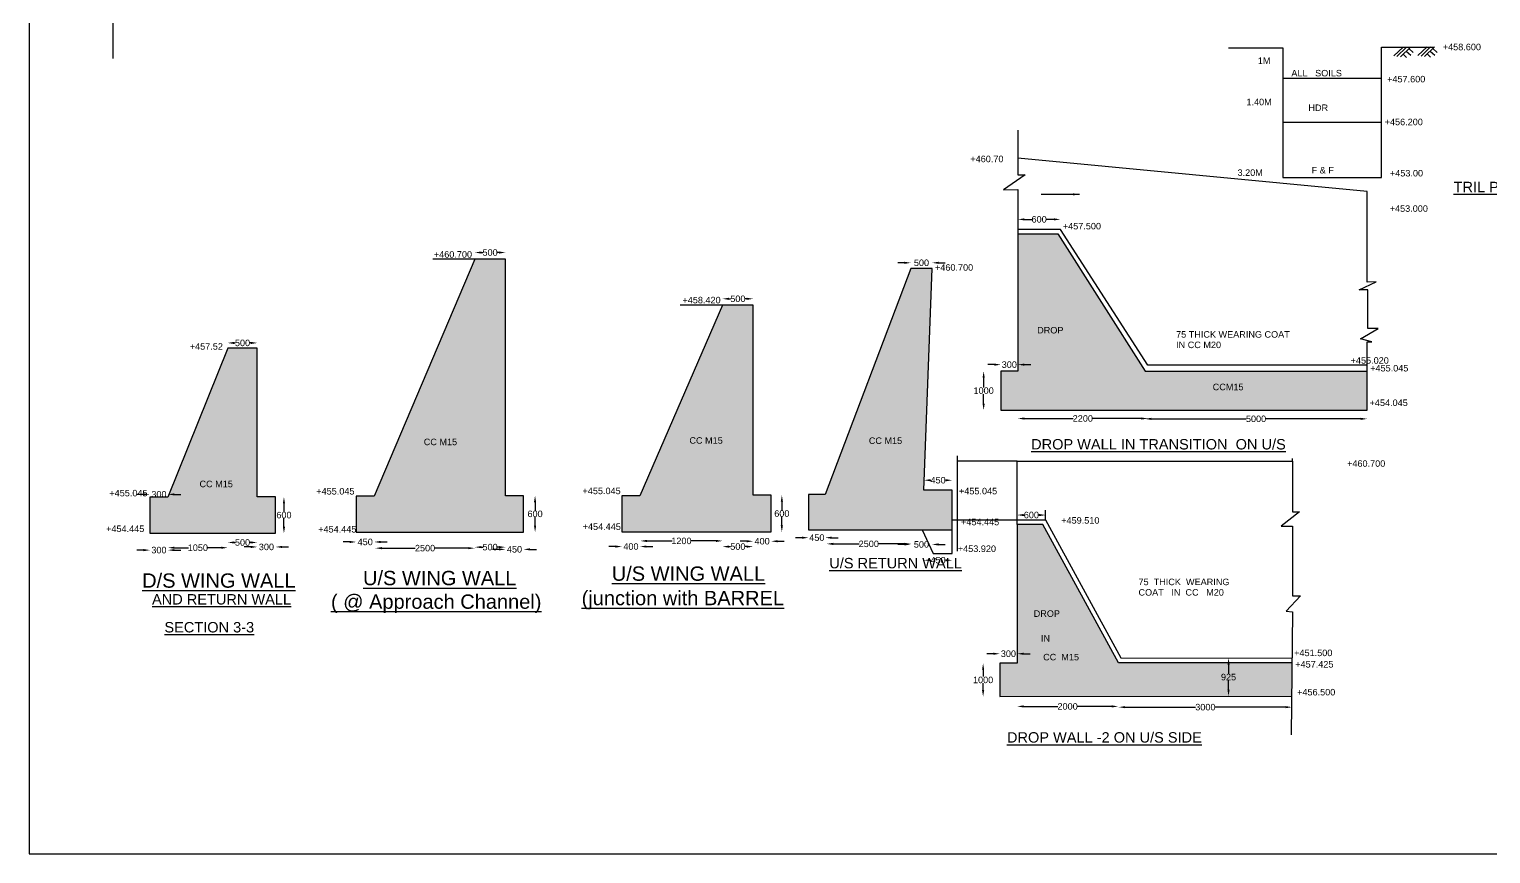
# Model space of a CAD drawing. Header units: inches. Extents: x -32573 to 915254, y -530120 to 171787.
# Drawn here: x -31370 to 529901, y -530120 to -213352 of the extents above; entities that cross this region are included whole.
import ezdxf

# ---------------------------------------------------------------- set-up
doc = ezdxf.new("R2010")
doc.units = ezdxf.units.IN
doc.header["$MEASUREMENT"] = 0
doc.layers.get('Defpoints').update_dxf_attribs({"color": 2})
for name, color, linetype in [('DIMENSIONS', 7, 'Continuous'), ('DRAWING', 2, 'Continuous'), ('TEXT', 1, 'Continuous')]:
    doc.layers.add(name, color=color, linetype=linetype)
doc.styles.get("Standard").update_dxf_attribs({"font": 'arial.ttf', "height": 2500})
doc.dimstyles.get("Standard").update_dxf_attribs({"dimtxt": 3500, "dimasz": 2500, "dimexe": 0.18, "dimexo": 0.0625, "dimgap": 0.09, "dimtad": 0, "dimtih": 1, "dimtoh": 1, "dimdec": 4, "dimzin": 0, "dimdsep": 46, "dimtxsty": 'Standard', "dimcen": 0.09, "dimse1": 1, "dimse2": 1, "dimadec": 0, "dimazin": 0, "dimtfac": 1, "dimtdec": 4, "dimtofl": 0, "dimtmove": 0, "dimatfit": 3, "dimfxl": 1, "dimtolj": 1, "dimtzin": 0, "dimarcsym": 0})
pattern_1 = [(50, (0, 0), (3586.301, -313.761), [375, -4125]), (355, (0, 0), (-693.757, 3760.96), [300, -3300]), (100.4514, (299, -26), (2892.547, 3447.198), [318.7, -3505.71]), (46.1842, (0, 1000), (5336.205, -827.595), [562.5, -6187.5]), (96.6356, (444.7, 931), (4673.314, 4870.59), [478.05, -5258.565]), (351.1842, (0, 1000), (4673.31, 4870.593), [450, -4950]), (21, (500, 750), (2984.535, -2013.094), [375, -4125]), (326, (500, 750), (1216.577, 3625.75), [300, -3300]), (71.4514, (748.7, 582.2), (4201.113, 1612.652), [318.7, -3505.71]), (37.5, (0, 0), (60.7993, 1664.4693), [0, -3260, 0, -3350, 0, -3312.5]), (7.5, (0, 0), (1315.3477, 1972.0586), [0, -1910, 0, -3185, 0, -1262.5]), (327.5, (-1115, 0), (2669.1122, -112.7744), [0, -1250, 0, -3900, 0, -5175]), (317.5, (-1615, 0), (2915.931, 500.525), [0, -1625, 0, -2590, 0, -3675])]

# ---------------------------------------------------------------- blocks, each defined once
blk = doc.blocks.new('*D1')
at = {"layer": 'Defpoints', "color": 0, "transparency": 16777216}
for p in [(44862, -335944), (56204, -333877), (56204, -335944)]:
    blk.add_point(p, dxfattribs=at)
at = {"layer": 'DIMENSIONS', "color": 0, "lineweight": -2, "transparency": 16777216}
for p, q in [((47362, -333877), (47775, -333877)), ((53704, -333877), (53290, -333877))]:
    blk.add_line(p, q, dxfattribs=at)
at = {"layer": 'DIMENSIONS', "color": 0, "transparency": 16777216}
for points in [[(47362, -333460), (47362, -334293), (44862, -333877)], [(53704, -333460), (53704, -334293), (56204, -333877)]]:
    blk.add_solid(points, dxfattribs=at)
at = {"layer": 'DIMENSIONS', "color": 0, "transparency": 16777216, "insert": (50533, -333877), "char_height": 2500, "attachment_point": 5}
blk.add_mtext('\\A1;500', dxfattribs=at)
blk = doc.blocks.new('*D2')
at = {"layer": 'Defpoints', "color": 0, "transparency": 16777216}
for p in [(21912, -392046), (14960, -393150), (21912, -393150)]:
    blk.add_point(p, dxfattribs=at)
at = {"layer": 'DIMENSIONS', "color": 0, "lineweight": -2, "transparency": 16777216}
for p, q in [((12460, -392046), (9960, -392046)), ((24412, -392046), (26912, -392046))]:
    blk.add_line(p, q, dxfattribs=at)
at = {"layer": 'DIMENSIONS', "color": 0, "transparency": 16777216}
for points in [[(12460, -391630), (12460, -392463), (14960, -392046)], [(24412, -391630), (24412, -392463), (21912, -392046)]]:
    blk.add_solid(points, dxfattribs=at)
at = {"layer": 'DIMENSIONS', "color": 0, "transparency": 16777216, "insert": (18436, -392046), "char_height": 2500, "attachment_point": 5}
blk.add_mtext('\\A1;300', dxfattribs=at)
blk = doc.blocks.new('*D3')
at = {"layer": 'Defpoints', "color": 0, "transparency": 16777216}
for p in [(63236, -393038), (63236, -406989), (66449, -406989)]:
    blk.add_point(p, dxfattribs=at)
at = {"layer": 'DIMENSIONS', "color": 0, "lineweight": -2, "transparency": 16777216}
for p, q in [((66449, -395538), (66449, -398737)), ((66449, -404489), (66449, -401290))]:
    blk.add_line(p, q, dxfattribs=at)
at = {"layer": 'DIMENSIONS', "color": 0, "transparency": 16777216}
for points in [[(66032, -395538), (66866, -395538), (66449, -393038)], [(66032, -404489), (66866, -404489), (66449, -406989)]]:
    blk.add_solid(points, dxfattribs=at)
at = {"layer": 'DIMENSIONS', "color": 0, "transparency": 16777216, "insert": (66449, -400013), "char_height": 2500, "attachment_point": 5}
blk.add_mtext('\\A1;600', dxfattribs=at)
blk = doc.blocks.new('*D4')
at = {"layer": 'Defpoints', "color": 0, "transparency": 16777216}
for p in [(14960, -393150), (21912, -393150), (21912, -413461)]:
    blk.add_point(p, dxfattribs=at)
at = {"layer": 'DIMENSIONS', "color": 0, "lineweight": -2, "transparency": 16777216}
for p, q in [((12460, -413461), (9960, -413461)), ((24412, -413461), (26912, -413461))]:
    blk.add_line(p, q, dxfattribs=at)
at = {"layer": 'DIMENSIONS', "color": 0, "transparency": 16777216}
for points in [[(12460, -413045), (12460, -413878), (14960, -413461)], [(24412, -413045), (24412, -413878), (21912, -413461)]]:
    blk.add_solid(points, dxfattribs=at)
at = {"layer": 'DIMENSIONS', "color": 0, "transparency": 16777216, "insert": (18436, -413461), "char_height": 2500, "attachment_point": 5}
blk.add_mtext('\\A1;300', dxfattribs=at)
blk = doc.blocks.new('*D5')
at = {"layer": 'Defpoints', "color": 0, "transparency": 16777216}
for p in [(44862, -335944), (21912, -393150), (44862, -412542)]:
    blk.add_point(p, dxfattribs=at)
at = {"layer": 'DIMENSIONS', "color": 0, "lineweight": -2, "transparency": 16777216}
for p, q in [((24412, -412542), (29776, -412542)), ((42362, -412542), (36998, -412542))]:
    blk.add_line(p, q, dxfattribs=at)
at = {"layer": 'DIMENSIONS', "color": 0, "transparency": 16777216}
for points in [[(24412, -412125), (24412, -412959), (21912, -412542)], [(42362, -412125), (42362, -412959), (44862, -412542)]]:
    blk.add_solid(points, dxfattribs=at)
at = {"layer": 'DIMENSIONS', "color": 0, "transparency": 16777216, "insert": (33387, -412542), "char_height": 2500, "attachment_point": 5}
blk.add_mtext('\\A1;1050', dxfattribs=at)
blk = doc.blocks.new('*D6')
at = {"layer": 'Defpoints', "color": 0, "transparency": 16777216}
for p in [(44862, -335944), (56204, -335944), (56204, -410525)]:
    blk.add_point(p, dxfattribs=at)
at = {"layer": 'DIMENSIONS', "color": 0, "lineweight": -2, "transparency": 16777216}
for p, q in [((47362, -410525), (47775, -410525)), ((53704, -410525), (53290, -410525))]:
    blk.add_line(p, q, dxfattribs=at)
at = {"layer": 'DIMENSIONS', "color": 0, "transparency": 16777216}
for points in [[(47362, -410109), (47362, -410942), (44862, -410525)], [(53704, -410109), (53704, -410942), (56204, -410525)]]:
    blk.add_solid(points, dxfattribs=at)
at = {"layer": 'DIMENSIONS', "color": 0, "transparency": 16777216, "insert": (50533, -410525), "char_height": 2500, "attachment_point": 5}
blk.add_mtext('\\A1;500', dxfattribs=at)
blk = doc.blocks.new('*D7')
at = {"layer": 'Defpoints', "color": 0, "transparency": 16777216}
for p in [(56204, -393038), (63236, -393038), (63236, -412250)]:
    blk.add_point(p, dxfattribs=at)
at = {"layer": 'DIMENSIONS', "color": 0, "lineweight": -2, "transparency": 16777216}
for p, q in [((53704, -412250), (51204, -412250)), ((65736, -412250), (68236, -412250))]:
    blk.add_line(p, q, dxfattribs=at)
at = {"layer": 'DIMENSIONS', "color": 0, "transparency": 16777216}
for points in [[(53704, -411833), (53704, -412666), (56204, -412250)], [(65736, -411833), (65736, -412666), (63236, -412250)]]:
    blk.add_solid(points, dxfattribs=at)
at = {"layer": 'DIMENSIONS', "color": 0, "transparency": 16777216, "insert": (59720, -412250), "char_height": 2500, "attachment_point": 5}
blk.add_mtext('\\A1;300', dxfattribs=at)
blk = doc.blocks.new('*D8')
at = {"layer": 'Defpoints', "color": 0, "transparency": 16777216}
for p in [(139726, -301737), (151506, -299142), (151506, -301737)]:
    blk.add_point(p, dxfattribs=at)
at = {"layer": 'DIMENSIONS', "color": 0, "lineweight": -2, "transparency": 16777216}
for p, q in [((142226, -299142), (142858, -299142)), ((149006, -299142), (148374, -299142))]:
    blk.add_line(p, q, dxfattribs=at)
at = {"layer": 'DIMENSIONS', "color": 0, "transparency": 16777216}
for points in [[(142226, -298725), (142226, -299559), (139726, -299142)], [(149006, -298725), (149006, -299559), (151506, -299142)]]:
    blk.add_solid(points, dxfattribs=at)
at = {"layer": 'DIMENSIONS', "color": 0, "transparency": 16777216, "insert": (145616, -299142), "char_height": 2500, "attachment_point": 5}
blk.add_mtext('\\A1;500', dxfattribs=at)
blk = doc.blocks.new('*D9')
at = {"layer": 'Defpoints', "color": 0, "transparency": 16777216}
for p in [(101102, -392787), (94195, -406561), (101102, -410330)]:
    blk.add_point(p, dxfattribs=at)
at = {"layer": 'DIMENSIONS', "color": 0, "lineweight": -2, "transparency": 16777216}
for p, q in [((91695, -410330), (89195, -410330)), ((103602, -410330), (106102, -410330))]:
    blk.add_line(p, q, dxfattribs=at)
at = {"layer": 'DIMENSIONS', "color": 0, "transparency": 16777216}
for points in [[(91695, -409913), (91695, -410747), (94195, -410330)], [(103602, -409913), (103602, -410747), (101102, -410330)]]:
    blk.add_solid(points, dxfattribs=at)
at = {"layer": 'DIMENSIONS', "color": 0, "transparency": 16777216, "insert": (97648, -410330), "char_height": 2500, "attachment_point": 5}
blk.add_mtext('\\A1;450', dxfattribs=at)
blk = doc.blocks.new('*D10')
at = {"layer": 'Defpoints', "color": 0, "transparency": 16777216}
for p in [(139726, -301737), (101545, -392787), (139726, -412717)]:
    blk.add_point(p, dxfattribs=at)
at = {"layer": 'DIMENSIONS', "color": 0, "lineweight": -2, "transparency": 16777216}
for p, q in [((104045, -412717), (116885, -412717)), ((137226, -412717), (124386, -412717))]:
    blk.add_line(p, q, dxfattribs=at)
at = {"layer": 'DIMENSIONS', "color": 0, "transparency": 16777216}
for points in [[(104045, -412301), (104045, -413134), (101545, -412717)], [(137226, -412301), (137226, -413134), (139726, -412717)]]:
    blk.add_solid(points, dxfattribs=at)
at = {"layer": 'DIMENSIONS', "color": 0, "transparency": 16777216, "insert": (120636, -412717), "char_height": 2500, "attachment_point": 5}
blk.add_mtext('\\A1;2500', dxfattribs=at)
blk = doc.blocks.new('*D11')
at = {"layer": 'Defpoints', "color": 0, "transparency": 16777216}
for p in [(139726, -301737), (151506, -301737), (151506, -412320)]:
    blk.add_point(p, dxfattribs=at)
at = {"layer": 'DIMENSIONS', "color": 0, "lineweight": -2, "transparency": 16777216}
for p, q in [((142226, -412320), (142858, -412320)), ((149006, -412320), (148374, -412320))]:
    blk.add_line(p, q, dxfattribs=at)
at = {"layer": 'DIMENSIONS', "color": 0, "transparency": 16777216}
for points in [[(142226, -411903), (142226, -412737), (139726, -412320)], [(149006, -411903), (149006, -412737), (151506, -412320)]]:
    blk.add_solid(points, dxfattribs=at)
at = {"layer": 'DIMENSIONS', "color": 0, "transparency": 16777216, "insert": (145616, -412320), "char_height": 2500, "attachment_point": 5}
blk.add_mtext('\\A1;500', dxfattribs=at)
blk = doc.blocks.new('*D12')
at = {"layer": 'Defpoints', "color": 0, "transparency": 16777216}
for p in [(151506, -392548), (158454, -392548), (158454, -413170)]:
    blk.add_point(p, dxfattribs=at)
at = {"layer": 'DIMENSIONS', "color": 0, "lineweight": -2, "transparency": 16777216}
for p, q in [((149006, -413170), (146506, -413170)), ((160954, -413170), (163454, -413170))]:
    blk.add_line(p, q, dxfattribs=at)
at = {"layer": 'DIMENSIONS', "color": 0, "transparency": 16777216}
for points in [[(149006, -412753), (149006, -413587), (151506, -413170)], [(160954, -412753), (160954, -413587), (158454, -413170)]]:
    blk.add_solid(points, dxfattribs=at)
at = {"layer": 'DIMENSIONS', "color": 0, "transparency": 16777216, "insert": (154980, -413170), "char_height": 2500, "attachment_point": 5}
blk.add_mtext('\\A1;450', dxfattribs=at)
blk = doc.blocks.new('*D13')
at = {"layer": 'Defpoints', "color": 0, "transparency": 16777216}
for p in [(158454, -392548), (158454, -406561), (162891, -406561)]:
    blk.add_point(p, dxfattribs=at)
at = {"layer": 'DIMENSIONS', "color": 0, "lineweight": -2, "transparency": 16777216}
for p, q in [((162891, -395048), (162891, -398278)), ((162891, -404061), (162891, -400831))]:
    blk.add_line(p, q, dxfattribs=at)
at = {"layer": 'DIMENSIONS', "color": 0, "transparency": 16777216}
for points in [[(162474, -395048), (163307, -395048), (162891, -392548)], [(162474, -404061), (163307, -404061), (162891, -406561)]]:
    blk.add_solid(points, dxfattribs=at)
at = {"layer": 'DIMENSIONS', "color": 0, "transparency": 16777216, "insert": (162891, -399554), "char_height": 2500, "attachment_point": 5}
blk.add_mtext('\\A1;600', dxfattribs=at)
blk = doc.blocks.new('*D14')
at = {"layer": 'Defpoints', "color": 0, "transparency": 16777216}
for p in [(234863, -319355), (246648, -316922), (246648, -319355)]:
    blk.add_point(p, dxfattribs=at)
at = {"layer": 'DIMENSIONS', "color": 0, "lineweight": -2, "transparency": 16777216}
for p, q in [((237363, -316922), (237998, -316922)), ((244148, -316922), (243513, -316922))]:
    blk.add_line(p, q, dxfattribs=at)
at = {"layer": 'DIMENSIONS', "color": 0, "transparency": 16777216}
for points in [[(237363, -316505), (237363, -317338), (234863, -316922)], [(244148, -316505), (244148, -317338), (246648, -316922)]]:
    blk.add_solid(points, dxfattribs=at)
at = {"layer": 'DIMENSIONS', "color": 0, "transparency": 16777216, "insert": (240756, -316922), "char_height": 2500, "attachment_point": 5}
blk.add_mtext('\\A1;500', dxfattribs=at)
blk = doc.blocks.new('*D15')
at = {"layer": 'Defpoints', "color": 0, "transparency": 16777216}
for p in [(196248, -392552), (203156, -392552), (203156, -412095)]:
    blk.add_point(p, dxfattribs=at)
at = {"layer": 'DIMENSIONS', "color": 0, "lineweight": -2, "transparency": 16777216}
for p, q in [((193748, -412095), (191248, -412095)), ((205656, -412095), (208156, -412095))]:
    blk.add_line(p, q, dxfattribs=at)
at = {"layer": 'DIMENSIONS', "color": 0, "transparency": 16777216}
for points in [[(193748, -411678), (193748, -412512), (196248, -412095)], [(205656, -411678), (205656, -412512), (203156, -412095)]]:
    blk.add_solid(points, dxfattribs=at)
at = {"layer": 'DIMENSIONS', "color": 0, "transparency": 16777216, "insert": (199702, -412095), "char_height": 2500, "attachment_point": 5}
blk.add_mtext('\\A1;400', dxfattribs=at)
blk = doc.blocks.new('*D16')
at = {"layer": 'Defpoints', "color": 0, "transparency": 16777216}
for p in [(234863, -319355), (203321, -392552), (234863, -409935)]:
    blk.add_point(p, dxfattribs=at)
at = {"layer": 'DIMENSIONS', "color": 0, "lineweight": -2, "transparency": 16777216}
for p, q in [((205821, -409935), (215481, -409935)), ((232363, -409935), (222703, -409935))]:
    blk.add_line(p, q, dxfattribs=at)
at = {"layer": 'DIMENSIONS', "color": 0, "transparency": 16777216}
for points in [[(205821, -409518), (205821, -410351), (203321, -409935)], [(232363, -409518), (232363, -410351), (234863, -409935)]]:
    blk.add_solid(points, dxfattribs=at)
at = {"layer": 'DIMENSIONS', "color": 0, "transparency": 16777216, "insert": (219092, -409935), "char_height": 2500, "attachment_point": 5}
blk.add_mtext('\\A1;1200', dxfattribs=at)
blk = doc.blocks.new('*D17')
at = {"layer": 'Defpoints', "color": 0, "transparency": 16777216}
for p in [(234863, -319355), (246648, -319355), (246648, -412122)]:
    blk.add_point(p, dxfattribs=at)
at = {"layer": 'DIMENSIONS', "color": 0, "lineweight": -2, "transparency": 16777216}
for p, q in [((237363, -412122), (237998, -412122)), ((244148, -412122), (243513, -412122))]:
    blk.add_line(p, q, dxfattribs=at)
at = {"layer": 'DIMENSIONS', "color": 0, "transparency": 16777216}
for points in [[(237363, -411705), (237363, -412539), (234863, -412122)], [(244148, -411705), (244148, -412539), (246648, -412122)]]:
    blk.add_solid(points, dxfattribs=at)
at = {"layer": 'DIMENSIONS', "color": 0, "transparency": 16777216, "insert": (240756, -412122), "char_height": 2500, "attachment_point": 5}
blk.add_mtext('\\A1;500', dxfattribs=at)
blk = doc.blocks.new('*D18')
at = {"layer": 'Defpoints', "color": 0, "transparency": 16777216}
for p in [(246648, -392354), (253505, -392354), (253505, -410059)]:
    blk.add_point(p, dxfattribs=at)
at = {"layer": 'DIMENSIONS', "color": 0, "lineweight": -2, "transparency": 16777216}
for p, q in [((244148, -410059), (241648, -410059)), ((256005, -410059), (258505, -410059))]:
    blk.add_line(p, q, dxfattribs=at)
at = {"layer": 'DIMENSIONS', "color": 0, "transparency": 16777216}
for points in [[(244148, -409642), (244148, -410476), (246648, -410059)], [(256005, -409642), (256005, -410476), (253505, -410059)]]:
    blk.add_solid(points, dxfattribs=at)
at = {"layer": 'DIMENSIONS', "color": 0, "transparency": 16777216, "insert": (250076, -410059), "char_height": 2500, "attachment_point": 5}
blk.add_mtext('\\A1;400', dxfattribs=at)
blk = doc.blocks.new('*D19')
at = {"layer": 'Defpoints', "color": 0, "transparency": 16777216}
for p in [(253505, -392354), (253505, -406483), (257653, -406483)]:
    blk.add_point(p, dxfattribs=at)
at = {"layer": 'DIMENSIONS', "color": 0, "lineweight": -2, "transparency": 16777216}
for p, q in [((257653, -394854), (257653, -398142)), ((257653, -403983), (257653, -400695))]:
    blk.add_line(p, q, dxfattribs=at)
at = {"layer": 'DIMENSIONS', "color": 0, "transparency": 16777216}
for points in [[(257236, -394854), (258069, -394854), (257653, -392354)], [(257236, -403983), (258069, -403983), (257653, -406483)]]:
    blk.add_solid(points, dxfattribs=at)
at = {"layer": 'DIMENSIONS', "color": 0, "transparency": 16777216, "insert": (257653, -399418), "char_height": 2500, "attachment_point": 5}
blk.add_mtext('\\A1;600', dxfattribs=at)
blk = doc.blocks.new('*D20')
at = {"layer": 'Defpoints', "color": 0, "transparency": 16777216}
for p in [(307209, -305284), (315330, -303088), (315330, -305284)]:
    blk.add_point(p, dxfattribs=at)
at = {"layer": 'DIMENSIONS', "color": 0, "lineweight": -2, "transparency": 16777216}
for p, q in [((304709, -303088), (302209, -303088)), ((317830, -303088), (320330, -303088))]:
    blk.add_line(p, q, dxfattribs=at)
at = {"layer": 'DIMENSIONS', "color": 0, "transparency": 16777216}
for points in [[(304709, -302672), (304709, -303505), (307209, -303088)], [(317830, -302672), (317830, -303505), (315330, -303088)]]:
    blk.add_solid(points, dxfattribs=at)
at = {"layer": 'DIMENSIONS', "color": 0, "transparency": 16777216, "insert": (311270, -303088), "char_height": 2500, "attachment_point": 5}
blk.add_mtext('\\A1;500', dxfattribs=at)
blk = doc.blocks.new('*D21')
at = {"layer": 'Defpoints', "color": 0, "transparency": 16777216}
for p in [(323063, -386614), (312237, -390391), (323063, -390391)]:
    blk.add_point(p, dxfattribs=at)
at = {"layer": 'DIMENSIONS', "color": 0, "lineweight": -2, "transparency": 16777216}
for p, q in [((314737, -386614), (314842, -386614)), ((320563, -386614), (320458, -386614))]:
    blk.add_line(p, q, dxfattribs=at)
at = {"layer": 'DIMENSIONS', "color": 0, "transparency": 16777216}
for points in [[(314737, -386197), (314737, -387031), (312237, -386614)], [(320563, -386197), (320563, -387031), (323063, -386614)]]:
    blk.add_solid(points, dxfattribs=at)
at = {"layer": 'DIMENSIONS', "color": 0, "transparency": 16777216, "insert": (317650, -386614), "char_height": 2500, "attachment_point": 5}
blk.add_mtext('\\A1;450', dxfattribs=at)
blk = doc.blocks.new('*D22')
at = {"layer": 'Defpoints', "color": 0, "transparency": 16777216}
for p in [(267868, -392034), (274309, -392034), (274309, -408688)]:
    blk.add_point(p, dxfattribs=at)
at = {"layer": 'DIMENSIONS', "color": 0, "lineweight": -2, "transparency": 16777216}
for p, q in [((265368, -408688), (262868, -408688)), ((276809, -408688), (279309, -408688))]:
    blk.add_line(p, q, dxfattribs=at)
at = {"layer": 'DIMENSIONS', "color": 0, "transparency": 16777216}
for points in [[(265368, -408272), (265368, -409105), (267868, -408688)], [(276809, -408272), (276809, -409105), (274309, -408688)]]:
    blk.add_solid(points, dxfattribs=at)
at = {"layer": 'DIMENSIONS', "color": 0, "transparency": 16777216, "insert": (271088, -408688), "char_height": 2500, "attachment_point": 5}
blk.add_mtext('\\A1;450', dxfattribs=at)
blk = doc.blocks.new('*D23')
at = {"layer": 'Defpoints', "color": 0, "transparency": 16777216}
for p in [(307209, -305284), (274869, -392034), (307209, -411071)]:
    blk.add_point(p, dxfattribs=at)
at = {"layer": 'DIMENSIONS', "color": 0, "lineweight": -2, "transparency": 16777216}
for p, q in [((277369, -411071), (287289, -411071)), ((304709, -411071), (294789, -411071))]:
    blk.add_line(p, q, dxfattribs=at)
at = {"layer": 'DIMENSIONS', "color": 0, "transparency": 16777216}
for points in [[(277369, -410654), (277369, -411488), (274869, -411071)], [(304709, -410654), (304709, -411488), (307209, -411071)]]:
    blk.add_solid(points, dxfattribs=at)
at = {"layer": 'DIMENSIONS', "color": 0, "transparency": 16777216, "insert": (291039, -411071), "char_height": 2500, "attachment_point": 5}
blk.add_mtext('\\A1;2500', dxfattribs=at)
blk = doc.blocks.new('*D24')
at = {"layer": 'Defpoints', "color": 0, "transparency": 16777216}
for p in [(307209, -305284), (315319, -305578), (315319, -411279)]:
    blk.add_point(p, dxfattribs=at)
at = {"layer": 'DIMENSIONS', "color": 0, "lineweight": -2, "transparency": 16777216}
for p, q in [((304709, -411279), (302209, -411279)), ((317819, -411279), (320319, -411279))]:
    blk.add_line(p, q, dxfattribs=at)
at = {"layer": 'DIMENSIONS', "color": 0, "transparency": 16777216}
for points in [[(304709, -410863), (304709, -411696), (307209, -411279)], [(317819, -410863), (317819, -411696), (315319, -411279)]]:
    blk.add_solid(points, dxfattribs=at)
at = {"layer": 'DIMENSIONS', "color": 0, "transparency": 16777216, "insert": (311264, -411279), "char_height": 2500, "attachment_point": 5}
blk.add_mtext('\\A1;500', dxfattribs=at)
blk = doc.blocks.new('*D25')
at = {"layer": 'Defpoints', "color": 0, "transparency": 16777216}
for p in [(312237, -390391), (323063, -390391), (323063, -417349)]:
    blk.add_point(p, dxfattribs=at)
at = {"layer": 'DIMENSIONS', "color": 0, "lineweight": -2, "transparency": 16777216}
for p, q in [((314737, -417349), (314842, -417349)), ((320563, -417349), (320458, -417349))]:
    blk.add_line(p, q, dxfattribs=at)
at = {"layer": 'DIMENSIONS', "color": 0, "transparency": 16777216}
for points in [[(314737, -416932), (314737, -417765), (312237, -417349)], [(320563, -416932), (320563, -417765), (323063, -417349)]]:
    blk.add_solid(points, dxfattribs=at)
at = {"layer": 'DIMENSIONS', "color": 0, "transparency": 16777216, "insert": (317650, -417349), "char_height": 2500, "attachment_point": 5}
blk.add_mtext('\\A1;450', dxfattribs=at)
blk = doc.blocks.new('*D26')
at = {"layer": 'Defpoints', "color": 0, "transparency": 16777216}
for p in [(347996, -401858), (358966, -399988), (358966, -401858)]:
    blk.add_point(p, dxfattribs=at)
at = {"layer": 'DIMENSIONS', "color": 0, "lineweight": -2, "transparency": 16777216}
for p, q in [((350496, -399988), (350717, -399988)), ((356466, -399988), (356246, -399988))]:
    blk.add_line(p, q, dxfattribs=at)
at = {"layer": 'DIMENSIONS', "color": 0, "transparency": 16777216}
for points in [[(350496, -399571), (350496, -400404), (347996, -399988)], [(356466, -399571), (356466, -400404), (358966, -399988)]]:
    blk.add_solid(points, dxfattribs=at)
at = {"layer": 'DIMENSIONS', "color": 0, "transparency": 16777216, "insert": (353481, -399988), "char_height": 2500, "attachment_point": 5}
blk.add_mtext('\\A1;600', dxfattribs=at)
blk = doc.blocks.new('*D27')
at = {"layer": 'Defpoints', "color": 0, "transparency": 16777216}
for p in [(347996, -453273), (341326, -456939), (347996, -456939)]:
    blk.add_point(p, dxfattribs=at)
at = {"layer": 'DIMENSIONS', "color": 0, "lineweight": -2, "transparency": 16777216}
for p, q in [((338826, -453273), (336326, -453273)), ((350496, -453273), (352996, -453273))]:
    blk.add_line(p, q, dxfattribs=at)
at = {"layer": 'DIMENSIONS', "color": 0, "transparency": 16777216}
for points in [[(338826, -452856), (338826, -453689), (341326, -453273)], [(350496, -452856), (350496, -453689), (347996, -453273)]]:
    blk.add_solid(points, dxfattribs=at)
at = {"layer": 'DIMENSIONS', "color": 0, "transparency": 16777216, "insert": (344661, -453273), "char_height": 2500, "attachment_point": 5}
blk.add_mtext('\\A1;300', dxfattribs=at)
blk = doc.blocks.new('*D28')
at = {"layer": 'Defpoints', "color": 0, "transparency": 16777216}
for p in [(341326, -456939), (334939, -469751), (341350, -469751)]:
    blk.add_point(p, dxfattribs=at)
at = {"layer": 'DIMENSIONS', "color": 0, "lineweight": -2, "transparency": 16777216}
for p, q in [((334939, -459439), (334939, -462068)), ((334939, -467251), (334939, -464621))]:
    blk.add_line(p, q, dxfattribs=at)
at = {"layer": 'DIMENSIONS', "color": 0, "transparency": 16777216}
for points in [[(334523, -459439), (335356, -459439), (334939, -456939)], [(334523, -467251), (335356, -467251), (334939, -469751)]]:
    blk.add_solid(points, dxfattribs=at)
at = {"layer": 'DIMENSIONS', "color": 0, "transparency": 16777216, "insert": (334939, -463345), "char_height": 2500, "attachment_point": 5}
blk.add_mtext('\\A1;1000', dxfattribs=at)
blk = doc.blocks.new('*D29')
at = {"layer": 'Defpoints', "color": 0, "transparency": 16777216}
for p in [(347996, -456939), (386801, -456379), (386801, -473511)]:
    blk.add_point(p, dxfattribs=at)
at = {"layer": 'DIMENSIONS', "color": 0, "lineweight": -2, "transparency": 16777216}
for p, q in [((350496, -473511), (363649, -473511)), ((384301, -473511), (371149, -473511))]:
    blk.add_line(p, q, dxfattribs=at)
at = {"layer": 'DIMENSIONS', "color": 0, "transparency": 16777216}
for points in [[(350496, -473095), (350496, -473928), (347996, -473511)], [(384301, -473095), (384301, -473928), (386801, -473511)]]:
    blk.add_solid(points, dxfattribs=at)
at = {"layer": 'DIMENSIONS', "color": 0, "transparency": 16777216, "insert": (367399, -473511), "char_height": 2500, "attachment_point": 5}
blk.add_mtext('\\A1;2000', dxfattribs=at)
blk = doc.blocks.new('*D30')
at = {"layer": 'Defpoints', "color": 0, "transparency": 16777216}
for p in [(386992, -456726), (453606, -456726), (453606, -473795)]:
    blk.add_point(p, dxfattribs=at)
at = {"layer": 'DIMENSIONS', "color": 0, "lineweight": -2, "transparency": 16777216}
for p, q in [((389492, -473795), (416571, -473795)), ((451106, -473795), (424027, -473795))]:
    blk.add_line(p, q, dxfattribs=at)
at = {"layer": 'DIMENSIONS', "color": 0, "transparency": 16777216}
for points in [[(389492, -473379), (389492, -474212), (386992, -473795)], [(451106, -473379), (451106, -474212), (453606, -473795)]]:
    blk.add_solid(points, dxfattribs=at)
at = {"layer": 'DIMENSIONS', "color": 0, "transparency": 16777216, "insert": (420299, -473795), "char_height": 2500, "attachment_point": 5}
blk.add_mtext('\\A1;3000', dxfattribs=at)
blk = doc.blocks.new('*D31')
at = {"layer": 'Defpoints', "color": 0, "transparency": 16777216}
for p in [(429170, -454921), (429198, -469583), (429198, -469583)]:
    blk.add_point(p, dxfattribs=at)
at = {"layer": 'DIMENSIONS', "color": 0, "lineweight": -2, "transparency": 16777216}
for p, q in [((429198, -457421), (429198, -460976)), ((429198, -467083), (429198, -463529))]:
    blk.add_line(p, q, dxfattribs=at)
at = {"layer": 'DIMENSIONS', "color": 0, "transparency": 16777216}
for points in [[(428781, -457421), (429615, -457421), (429198, -454921)], [(428781, -467083), (429615, -467083), (429198, -469583)]]:
    blk.add_solid(points, dxfattribs=at)
at = {"layer": 'DIMENSIONS', "color": 0, "transparency": 16777216, "insert": (429198, -462252), "char_height": 2500, "attachment_point": 5}
blk.add_mtext('\\A1;925', dxfattribs=at)
blk = doc.blocks.new('*D32')
at = {"layer": 'Defpoints', "color": 0, "transparency": 16777216}
for p in [(341718, -344733), (335155, -359693), (341718, -359693)]:
    blk.add_point(p, dxfattribs=at)
at = {"layer": 'DIMENSIONS', "color": 0, "lineweight": -2, "transparency": 16777216}
for p, q in [((335155, -347233), (335155, -350936)), ((335155, -357193), (335155, -353489))]:
    blk.add_line(p, q, dxfattribs=at)
at = {"layer": 'DIMENSIONS', "color": 0, "transparency": 16777216}
for points in [[(334738, -347233), (335572, -347233), (335155, -344733)], [(334738, -357193), (335572, -357193), (335155, -359693)]]:
    blk.add_solid(points, dxfattribs=at)
at = {"layer": 'DIMENSIONS', "color": 0, "transparency": 16777216, "insert": (335155, -352213), "char_height": 2500, "attachment_point": 5}
blk.add_mtext('\\A1;1000', dxfattribs=at)
blk = doc.blocks.new('*D33')
at = {"layer": 'Defpoints', "color": 0, "transparency": 16777216}
for p in [(348302, -342212), (341718, -344733), (348302, -344733)]:
    blk.add_point(p, dxfattribs=at)
at = {"layer": 'DIMENSIONS', "color": 0, "lineweight": -2, "transparency": 16777216}
for p, q in [((339218, -342212), (336718, -342212)), ((350802, -342212), (353302, -342212))]:
    blk.add_line(p, q, dxfattribs=at)
at = {"layer": 'DIMENSIONS', "color": 0, "transparency": 16777216}
for points in [[(339218, -341795), (339218, -342628), (341718, -342212)], [(350802, -341795), (350802, -342628), (348302, -342212)]]:
    blk.add_solid(points, dxfattribs=at)
at = {"layer": 'DIMENSIONS', "color": 0, "transparency": 16777216, "insert": (345010, -342212), "char_height": 2500, "attachment_point": 5}
blk.add_mtext('\\A1;300', dxfattribs=at)
blk = doc.blocks.new('*D34')
at = {"layer": 'Defpoints', "color": 0, "transparency": 16777216}
for p in [(348302, -344733), (398180, -342391), (398180, -362905)]:
    blk.add_point(p, dxfattribs=at)
at = {"layer": 'DIMENSIONS', "color": 0, "lineweight": -2, "transparency": 16777216}
for p, q in [((350802, -362905), (369491, -362905)), ((395680, -362905), (376991, -362905))]:
    blk.add_line(p, q, dxfattribs=at)
at = {"layer": 'DIMENSIONS', "color": 0, "transparency": 16777216}
for points in [[(350802, -362489), (350802, -363322), (348302, -362905)], [(395680, -362489), (395680, -363322), (398180, -362905)]]:
    blk.add_solid(points, dxfattribs=at)
at = {"layer": 'DIMENSIONS', "color": 0, "transparency": 16777216, "insert": (373241, -362905), "char_height": 2500, "attachment_point": 5}
blk.add_mtext('\\A1;2200', dxfattribs=at)
blk = doc.blocks.new('*D35')
at = {"layer": 'Defpoints', "color": 0, "transparency": 16777216}
for p in [(348302, -290258), (364625, -286406), (364625, -290258)]:
    blk.add_point(p, dxfattribs=at)
at = {"layer": 'DIMENSIONS', "color": 0, "lineweight": -2, "transparency": 16777216}
for p, q in [((350802, -286406), (353699, -286406)), ((362125, -286406), (359228, -286406))]:
    blk.add_line(p, q, dxfattribs=at)
at = {"layer": 'DIMENSIONS', "color": 0, "transparency": 16777216}
for points in [[(350802, -285989), (350802, -286823), (348302, -286406)], [(362125, -285989), (362125, -286823), (364625, -286406)]]:
    blk.add_solid(points, dxfattribs=at)
at = {"layer": 'DIMENSIONS', "color": 0, "transparency": 16777216, "insert": (356463, -286406), "char_height": 2500, "attachment_point": 5}
blk.add_mtext('\\A1;600', dxfattribs=at)
blk = doc.blocks.new('*D36')
at = {"layer": 'Defpoints', "color": 0, "transparency": 16777216}
for p in [(397082, -344660), (482437, -344660), (482437, -363036)]:
    blk.add_point(p, dxfattribs=at)
at = {"layer": 'DIMENSIONS', "color": 0, "lineweight": -2, "transparency": 16777216}
for p, q in [((399582, -363036), (436031, -363036)), ((479937, -363036), (443488, -363036))]:
    blk.add_line(p, q, dxfattribs=at)
at = {"layer": 'DIMENSIONS', "color": 0, "transparency": 16777216}
for points in [[(399582, -362619), (399582, -363453), (397082, -363036)], [(479937, -362619), (479937, -363453), (482437, -363036)]]:
    blk.add_solid(points, dxfattribs=at)
at = {"layer": 'DIMENSIONS', "color": 0, "transparency": 16777216, "insert": (439760, -363036), "char_height": 2500, "attachment_point": 5}
blk.add_mtext('\\A1;5000', dxfattribs=at)

msp = doc.modelspace()

# ---------------------------------------------------------------- hatches: boundary and pattern name
at = {"layer": 'DIMENSIONS'}
h = msp.add_hatch(dxfattribs=at)
h.set_pattern_fill('AR-CONC', color=0, scale=500, style=0)
h.set_pattern_definition(pattern_1)
h.paths.add_polyline_path([(482437.0566, -344733.19977), (397128.74363, -344733.19977), (363626.34108, -291964.68271), (348301.60512, -291964.68271), (348301.60512, -344733.19977), (341717.51427, -344733.19977), (341717.51427, -359692.53795), (482437.0566, -359692.53795)])
h.paths.add_polyline_path([(355057.91263, -330923.56309), (366441.78029, -330923.56309), (366441.78029, -327043.10606), (355057.91263, -327043.10606)], flags=24)
h.paths.add_polyline_path([(422476.41726, -352729.16459), (435607.38588, -352729.16459), (435607.38588, -348851.26555), (422476.41726, -348851.26555)], flags=24)
h = msp.add_hatch(dxfattribs=at)
h.set_pattern_fill('AR-CONC', color=0, scale=500, style=0)
h.set_pattern_definition(pattern_1)
h.paths.add_polyline_path([(151506.29609, -301737.36651), (139725.66274, -301737.36651), (101101.60622, -392786.692), (94195.30716, -392786.692), (94195.30716, -406561.01148), (158454.06416, -406561.01148), (158454.06416, -392547.80393), (151506.29609, -392547.80393)])
h.paths.add_polyline_path([(119498.32603, -373839.71324), (133599.62207, -373839.71324), (133599.62207, -369961.81419), (119498.32603, -369961.81419)], flags=24)
h = msp.add_hatch(dxfattribs=at)
h.set_pattern_fill('AR-CONC', color=0, scale=500, style=0)
h.set_pattern_definition(pattern_1)
h.paths.add_polyline_path([(315330.04264, -305283.5343), (307209.49992, -305283.5343), (274308.87969, -392033.61862), (267867.65524, -392033.61862), (267867.65524, -405614.20696), (311486.14403, -405614.20696), (323063.26445, -405614.20696), (323063.26445, -390390.91868), (312236.86164, -390390.91868)])
h.paths.add_polyline_path([(290412.6218, -373356.67252), (304513.91784, -373356.67252), (304513.91784, -369478.77348), (290412.6218, -369478.77348)], flags=24)
h = msp.add_hatch(dxfattribs=at)
h.set_pattern_fill('AR-CONC', color=0, scale=500, style=0)
h.set_pattern_definition(pattern_1)
h.paths.add_polyline_path([(246647.54463, -319355.2312), (234863.49995, -319355.2312), (203156.44219, -392551.51952), (196247.84833, -392551.51952), (196247.84833, -406483.0309), (253504.64869, -406483.0309), (253504.64869, -392353.88804), (246647.54463, -392353.88804)])
h.paths.add_polyline_path([(221513.30319, -373280.12794), (235614.59923, -373280.12794), (235614.59923, -369402.22889), (221513.30319, -369402.22889)], flags=24)
h = msp.add_hatch(dxfattribs=at)
h.set_pattern_fill('AR-CONC', color=0, scale=500, style=0)
h.set_pattern_definition(pattern_1)
h.paths.add_polyline_path([(56203.68253, -335944.11123), (44861.72525, -335944.11123), (21911.64817, -393150.14866), (14959.85719, -393150.14866), (14959.85719, -406988.84311), (63236.43656, -406988.84311), (63236.43656, -393037.88992), (56203.68253, -393037.88992)])
h.paths.add_polyline_path([(15054.10193, -390144.08286), (21817.40343, -390144.08286), (21817.40343, -393948.65312), (15054.10193, -393948.65312)], flags=25)
h.paths.add_polyline_path([(33376.39139, -389991.3019), (47477.68744, -389991.3019), (47477.68744, -386113.40285), (33376.39139, -386113.40285)], flags=24)
h = msp.add_hatch(dxfattribs=at)
h.set_pattern_fill('AR-CONC', color=0, scale=500, style=0)
h.set_pattern_definition(pattern_1)
h.paths.add_polyline_path([(453606.39425, -456726.48452), (386992.0143, -456726.48452), (357867.06604, -403647.29304), (347996.48161, -403624.18508), (347996.48161, -456938.85076), (341325.96286, -456938.85076), (341325.96286, -469751.14429), (453464.60787, -469536.80803)])
h.paths.add_polyline_path([(425801.9234, -460350.81728), (432594.21536, -460350.81728), (432594.21536, -464153.68222), (425801.9234, -464153.68222)], flags=24)
h.paths.add_polyline_path([(357350.71229, -456502.18588), (372422.33576, -456502.18588), (372422.33576, -452624.28683), (357350.71229, -452624.28683)], flags=24)
h.paths.add_polyline_path([(356514.22492, -449240.8398), (361256.72151, -449240.8398), (361256.72151, -445490.8398), (356514.22492, -445490.8398)], flags=24)
h.paths.add_polyline_path([(353728.57896, -439793.10657), (365112.44663, -439793.10657), (365112.44663, -435912.64955), (353728.57896, -435912.64955)], flags=24)

# ---------------------------------------------------------------- linework, layer by layer
at = {"layer": 'Defpoints', "color": 0}
for points in [[(680.19065, 938.3163), (680.19065, -224601.93716)], [(429229.27245, -220490.34898), (450041.68392, -220490.34898), (450041.68392, -270302.57792), (487968.24074, -270302.57792), (487968.24074, -220251.17729), (508203.75857, -220251.17729)], [(492630.67404, -223532.7497), (496210.95182, -220251.17729)], [(493885.61804, -223790.82979), (497576.62947, -220251.17729)], [(499053.02956, -220251.17729), (495251.29008, -223901.43629)], [(496304.76446, -222889.93764), (497576.62947, -224159.51638)], [(497436.63165, -221803.16975), (499200.67069, -223348.4064)], [(498487.74968, -220793.93356), (500123.42495, -222316.08603)], [(501858.19982, -223459.0129), (505438.4776, -220177.44049)], [(503113.14382, -223717.09299), (506804.15525, -220177.44049)], [(508280.55534, -220177.44049), (504478.81586, -223827.69949)], [(505532.29024, -222816.20084), (506804.15525, -224085.77958)], [(506664.15743, -221729.43295), (508428.19647, -223274.6696)], [(507715.27547, -220720.19676), (509350.95073, -222242.34923)], [(450041.68392, -232107.01824), (487968.24074, -232107.01824)], [(348301.60512, -252082.74317), (348301.60512, -269310.09608), (351048.84444, -269310.09608), (342736.89678, -275027.54573), (348301.60512, -274935.53541), (348301.60512, -344733.19977), (341717.51427, -344733.19977), (341717.51427, -359692.53795), (482437.0566, -359692.53795), (482437.0566, -333434.32806), (484172.95362, -333434.32806), (479855.48573, -332291.22426), (486721.82507, -328342.3207), (482664.44325, -328342.3207), (482664.44325, -313454.01849), (479410.35171, -313454.01849), (485930.26124, -310340.54798), (482441.53959, -310483.36668), (482441.53959, -275648.55689), (348301.60512, -262875.82088)], [(487968.24074, -249196.19434), (450041.68392, -249196.19434)], [(101101.60622, -392786.692), (94195.30716, -392786.692), (94195.30716, -406561.01148), (158454.06416, -406561.01148), (158454.06416, -392547.80393), (151506.29609, -392547.80393), (151506.29609, -301737.36651), (139725.66274, -301737.36651), (101101.60622, -392786.692)], [(139725.66274, -301737.36651), (123640.32034, -301737.36651)], [(274308.87969, -392033.61862), (267867.65524, -392033.61862), (267867.65524, -405614.20696), (311486.14403, -405614.20696), (315757.6487, -414727.88416), (323063.26445, -414727.88416), (323063.26445, -390390.91868), (312236.86164, -390390.91868), (315330.04264, -305283.5343), (307209.49992, -305283.5343), (274308.87969, -392033.61862)], [(203156.44219, -392551.51952), (196247.84833, -392551.51952), (196247.84833, -406483.0309), (253504.64869, -406483.0309), (253504.64869, -392353.88804), (246647.54463, -392353.88804), (246647.54463, -319355.2312), (218608.00611, -319355.2312)], [(234863.49995, -319355.2312), (203156.44219, -392551.51952)], [(14959.85719, -406988.84311), (63236.43656, -406988.84311), (63236.43656, -393037.88992), (56203.68253, -393037.88992), (56203.68253, -335944.11123), (44861.72525, -335944.11123), (21911.64817, -393150.14866), (14959.85719, -393150.14866), (14959.85719, -406988.84311)], [(323063.26445, -401857.85065), (347996.48161, -401857.85065), (347996.48161, -379322.81435), (324950.39348, -379322.81435)], [(324950.39348, -377236.90783), (324950.39348, -413837.30007)], [(347996.48161, -379322.81435), (453823.06201, -379322.81435), (453823.06201, -378295.65625)], [(453823.06201, -379322.81435), (453823.06201, -398698.07835), (456423.52987, -398698.07835), (449400.65637, -404289.03137), (453823.06201, -404289.03137), (453823.06201, -431032.81026), (456856.72423, -431032.81026), (451290.81519, -436879.6187), (453823.06201, -437150.66954), (453300.14623, -484395.82807)], [(347996.48161, -401857.85065), (358966.30066, -401857.85065), (358966.30066, -398117.76958)], [(347996.48161, -403624.18508), (347996.48161, -456938.85076), (341325.96286, -456938.85076), (341325.96286, -469751.14429), (453464.60787, -469536.80803)], [(453606.39425, -456726.48452), (386992.0143, -456726.48452), (357867.06604, -403647.29304), (347996.48161, -403624.18508), (347996.48161, -401857.85065)], [(358966.30066, -401857.85065), (387843.91047, -454889.59538), (453626.16645, -454940.07757)], [(311486.14403, -405614.20696), (323063.26445, -405614.20696)]]:
    msp.add_lwpolyline(points, dxfattribs=at)
at = {"layer": 'DIMENSIONS', "color": 0}
msp.add_lwpolyline([(909545.97555, 171787.14331), (-31370.04605, 171787.14331), (-31370.04605, -530119.97398), (909545.97555, -530119.97398)], close=True, dxfattribs=at)
at = {"layer": 'DRAWING', "color": 0}
for points in [[(482437.0566, -342391.24654), (398180.01985, -342391.24654), (364624.65188, -290258.12781), (348301.60512, -290258.12781)], [(348301.60512, -291964.68271), (348301.60512, -291964.68271), (363626.34108, -291964.68271), (397128.74363, -344733.19977), (482437.0566, -344733.19977)]]:
    msp.add_lwpolyline(points, dxfattribs=at)

# ---------------------------------------------------------------- texts
at = {"layer": 'TEXT', "color": 0}
for s, height, p in [('+458.600', 2500, (511478.00201, -221426.03321)), ('1M', 2500, (440458.47582, -226680.41401)), ('ALL   SOILS', 2500, (453325.70537, -231478.9068)), ('+457.600', 2500, (490105.16035, -233768.53208)), ('1.40M', 2500, (436068.80205, -242562.73588)), ('HDR', 2500, (459868.64055, -244762.46216)), ('+456.200', 2500, (489155.98732, -250230.92057)), ('+460.70', 2500, (330043.35728, -264442.08455)), ('3.20M', 2500, (432655.30529, -269688.92381)), ('F & F', 2500, (461110.27608, -268759.48139)), ('+453.00', 2500, (491174.96296, -269912.01273)), ('%%UTRIL PIT PARTICULARS ', 4000, (515626.45671, -275958.11077)), ('+453.000', 2500, (491099.48197, -283498.7446)), ('+457.500', 2500, (365559.05274, -290258.19206)), ('+460.700', 2500, (124020.77053, -301114.98624)), ('+460.700', 2500, (316464.62119, -306133.44737)), ('+458.420', 2500, (219488.75481, -318662.99185)), ('DROP', 2500, (355704.65546, -330234.18724)), ('75 THICK WEARING COAT', 2500, (409060.10391, -331842.69615)), ('+457.52', 2500, (30287.06725, -336462.04112)), ('IN CC M20', 2500, (409060.10391, -335858.72618)), ('+455.020', 2500, (476085.50096, -341843.62571)), ('+455.045', 2500, (483595.62162, -344832.75208)), ('CCM15', 2500, (423122.73376, -352040.21507)), ('+454.045', 2500, (483364.71471, -358095.97212)), ('CC M15', 2500, (222159.6197, -372591.17842)), ('CC M15', 2500, (291058.9383, -372667.723)), ('CC M15', 2500, (120144.64254, -373150.76371)), ('%%UDROP WALL IN TRANSITION  ON U/S', 4000, (353382.821, -374796.41193)), ('+460.700', 2500, (474725.40418, -381451.88179)), ('CC M15', 2500, (34022.7079, -389302.35238)), ('+455.045', 2500, (-597.04426, -392809.3597)), ('+455.045', 2500, (78874.02242, -392111.18627)), ('+455.045', 2500, (181096.31899, -391966.10586)), ('+455.045', 2500, (325681.84265, -392023.79073)), ('+454.445', 2500, (-1842.12566, -406500.28526)), ('+454.445', 2500, (181159.48005, -405719.0263)), ('+454.445', 2500, (326459.44217, -403918.82305)), ('+459.510', 2500, (364945.04348, -403295.70886)), ('+454.445', 2500, (79609.05284, -406703.32114)), ('+453.920', 2500, (325243.09259, -414172.7897)), ('%%UU/S WING WALL', 5500, (192337.46951, -425242.12164)), ('%%UU/S RETURN WALL', 4000, (275877.85264, -420458.28562)), ('%%UD/S WING WALL', 5500, (12003.37583, -427906.14961)), ('%%UU/S WING WALL', 5500, (96816.27997, -426938.01051)), ('75  THICK  WEARING ', 2500, (394617.00995, -426925.71316)), ('%%UAND RETURN WALL', 4000, (15785.60902, -434365.2063)), ('%%U( @ Approach Channel)', 5500, (84512.31645, -436001.88603)), ('%%U(junction with BARREL', 5500, (180773.49473, -434618.69502)), ('COAT   IN  CC   M20', 2500, (394617.00995, -430941.74319)), ('DROP', 2500, (354375.3218, -439103.73072)), ('%%USECTION 3-3', 4000, (20543.89687, -445089.6788)), ('IN', 2500, (357139.22492, -448615.8398)), ('CC  M15', 2500, (357997.0288, -455813.23635)), ('+451.500', 2500, (454406.22245, -454197.83609)), ('+457.425', 2500, (454821.83042, -458586.44743)), ('+456.500', 2500, (455534.12991, -469285.81907)), ('%%UDROP WALL -2 ON U/S SIDE', 4000, (344114.45005, -487404.7515))]:
    msp.add_text(s, height=height, dxfattribs=at).set_placement(p)

# ---------------------------------------------------------------- dimensions: what is measured, and where the dimension line sits
at = {"layer": 'DIMENSIONS', "color": 0}
for base, p1, p2, text, picture, middle in [((364624.65188, -286406.03912), (348301.60512, -290258.12781), (364624.65188, -290258.12781), '600', '*D35', (356463.1285, -286406.03912)), ((139725.66274, -412717.4342), (101545.40037, -392786.692), (139725.66274, -301737.36651), '2500', '*D10', (120635.53155, -412717.4342)), ((151506.29609, -299141.86659), (139725.66274, -301737.36651), (151506.29609, -301737.36651), '500', '*D8', (145615.97941, -299141.86659)), ((151506.29609, -412320.01752), (139725.66274, -301737.36651), (151506.29609, -301737.36651), '500', '*D11', (145615.97941, -412320.01752)), ((315330.04264, -303088.431), (307209.49992, -305283.5343), (315330.04264, -305283.5343), '500', '*D20', (311269.77128, -303088.431)), ((307209.49992, -411071.02287), (274869.16999, -392033.61862), (307209.49992, -305283.5343), '2500', '*D23', (291039.33495, -411071.02287)), ((315319.33021, -411279.3562), (307209.49992, -305283.5343), (315319.33021, -305578.28162), '500', '*D24', (311264.41506, -411279.3562)), ((234863.49995, -409934.82247), (203320.83639, -392551.51952), (234863.49995, -319355.2312), '1200', '*D16', (219092.16817, -409934.82247)), ((246647.54463, -316921.52274), (234863.49995, -319355.2312), (246647.54463, -319355.2312), '500', '*D14', (240755.52229, -316921.52274)), ((246647.54463, -412121.92823), (234863.49995, -319355.2312), (246647.54463, -319355.2312), '500', '*D17', (240755.52229, -412121.92823)), ((44861.72525, -412541.97345), (21911.64817, -393150.14866), (44861.72525, -335944.11123), '1050', '*D5', (33386.68671, -412541.97345)), ((56203.68253, -333876.69911), (44861.72525, -335944.11123), (56203.68253, -335944.11123), '500', '*D1', (50532.70389, -333876.69911)), ((56203.68253, -410525.44804), (44861.72525, -335944.11123), (56203.68253, -335944.11123), '500', '*D6', (50532.70389, -410525.44804)), ((348301.60512, -342211.75221), (341717.51427, -344733.19977), (348301.60512, -344733.19977), '300', '*D33', (345009.55969, -342211.75221)), ((398180.01985, -362905.47354), (348301.60512, -344733.19977), (398180.01985, -342391.24654), '2200', '*D34', (373240.81248, -362905.47354)), ((482437.0566, -363036.08796), (397082.03166, -344659.62531), (482437.0566, -344659.62531), '5000', '*D36', (439759.54413, -363036.08796)), ((323063.26445, -386614.0509), (312236.86164, -390390.91868), (323063.26445, -390390.91868), '450', '*D21', (317650.06305, -386614.0509)), ((21911.64817, -392046.36799), (14959.85719, -393150.14866), (21911.64817, -393150.14866), '300', '*D2', (18435.75268, -392046.36799)), ((101101.60622, -410330.00043), (94195.30716, -406561.01148), (101101.60622, -392786.692), '450', '*D9', (97648.45669, -410330.00043)), ((158454.06416, -413169.8415), (151506.29609, -392547.80393), (158454.06416, -392547.80393), '450', '*D12', (154980.18013, -413169.8415)), ((203156.44219, -412094.86119), (196247.84833, -392551.51952), (203156.44219, -392551.51952), '400', '*D15', (199702.14526, -412094.86119)), ((253504.64869, -410059.15875), (246647.54463, -392353.88804), (253504.64869, -392353.88804), '400', '*D18', (250076.09666, -410059.15875)), ((274308.87969, -408688.4111), (267867.65524, -392033.61862), (274308.87969, -392033.61862), '450', '*D22', (271088.26747, -408688.4111)), ((323063.26445, -417348.74754), (312236.86164, -390390.91868), (323063.26445, -390390.91868), '450', '*D25', (317650.06305, -417348.74754)), ((21911.64817, -413461.44678), (14959.85719, -393150.14866), (21911.64817, -393150.14866), '300', '*D4', (18435.75268, -413461.44678)), ((63236.43656, -412249.71019), (56203.68253, -393037.88992), (63236.43656, -393037.88992), '300', '*D7', (59720.05954, -412249.71019)), ((358966.30066, -399987.81011), (347996.48161, -401857.85065), (358966.30066, -401857.85065), '600', '*D26', (353481.39113, -399987.81011)), ((347996.48161, -453272.71537), (341325.96286, -456938.85076), (347996.48161, -456938.85076), '300', '*D27', (344661.22223, -453272.71537)), ((386801.4721, -473511.38771), (347996.48161, -456938.85076), (386801.4721, -456379.22807), '2000', '*D29', (367398.97685, -473511.38771)), ((453606.39425, -473795.23535), (386992.0143, -456726.48452), (453606.39425, -456726.48452), '3000', '*D30', (420299.20428, -473795.23535))]:
    dim = msp.add_linear_dim(base=base, p1=p1, p2=p2, text=text, dimstyle='Standard', dxfattribs=at)
    dim.commit()
    dim.dimension.update_dxf_attribs({"geometry": picture, "text_midpoint": middle})
for base, p1, p2, text, picture, middle in [((335155.01224, -359692.53795), (341717.51427, -344733.19977), (341717.51427, -359692.53795), '1000', '*D32', (335155.01224, -352212.86886)), ((162890.73212, -406561.01148), (158454.06416, -392547.80393), (158454.06416, -406561.01148), '600', '*D13', (162890.73212, -399554.4077)), ((257652.55975, -406483.0309), (253504.64869, -392353.88804), (253504.64869, -406483.0309), '600', '*D19', (257652.55975, -399418.45947)), ((66449.00348, -406988.84311), (63236.43656, -393037.88992), (63236.43656, -406988.84311), '600', '*D3', (66449.00348, -400013.36651)), ((334939.27886, -469751.09748), (341325.96286, -456938.85076), (341350.45155, -469751.09748), '1000', '*D28', (334939.27886, -463344.97412)), ((429198.06938, -469583.18989), (429170.04539, -454921.30961), (429198.06938, -469583.18989), '925', '*D31', (429198.06938, -462252.24975))]:
    dim = msp.add_linear_dim(base=base, p1=p1, p2=p2, angle=90, text=text, dimstyle='Standard', dxfattribs=at)
    dim.commit()
    dim.dimension.update_dxf_attribs({"geometry": picture, "text_midpoint": middle})

# ---------------------------------------------------------------- leaders
msp.add_leader([(371977.33853, -276797.42286), (357200.76751, -276797.42286)], dimstyle='Standard', override={"dimgap": 0.09, "dimtad": 0}, dxfattribs=at)

doc.saveas('drawing.dxf')
